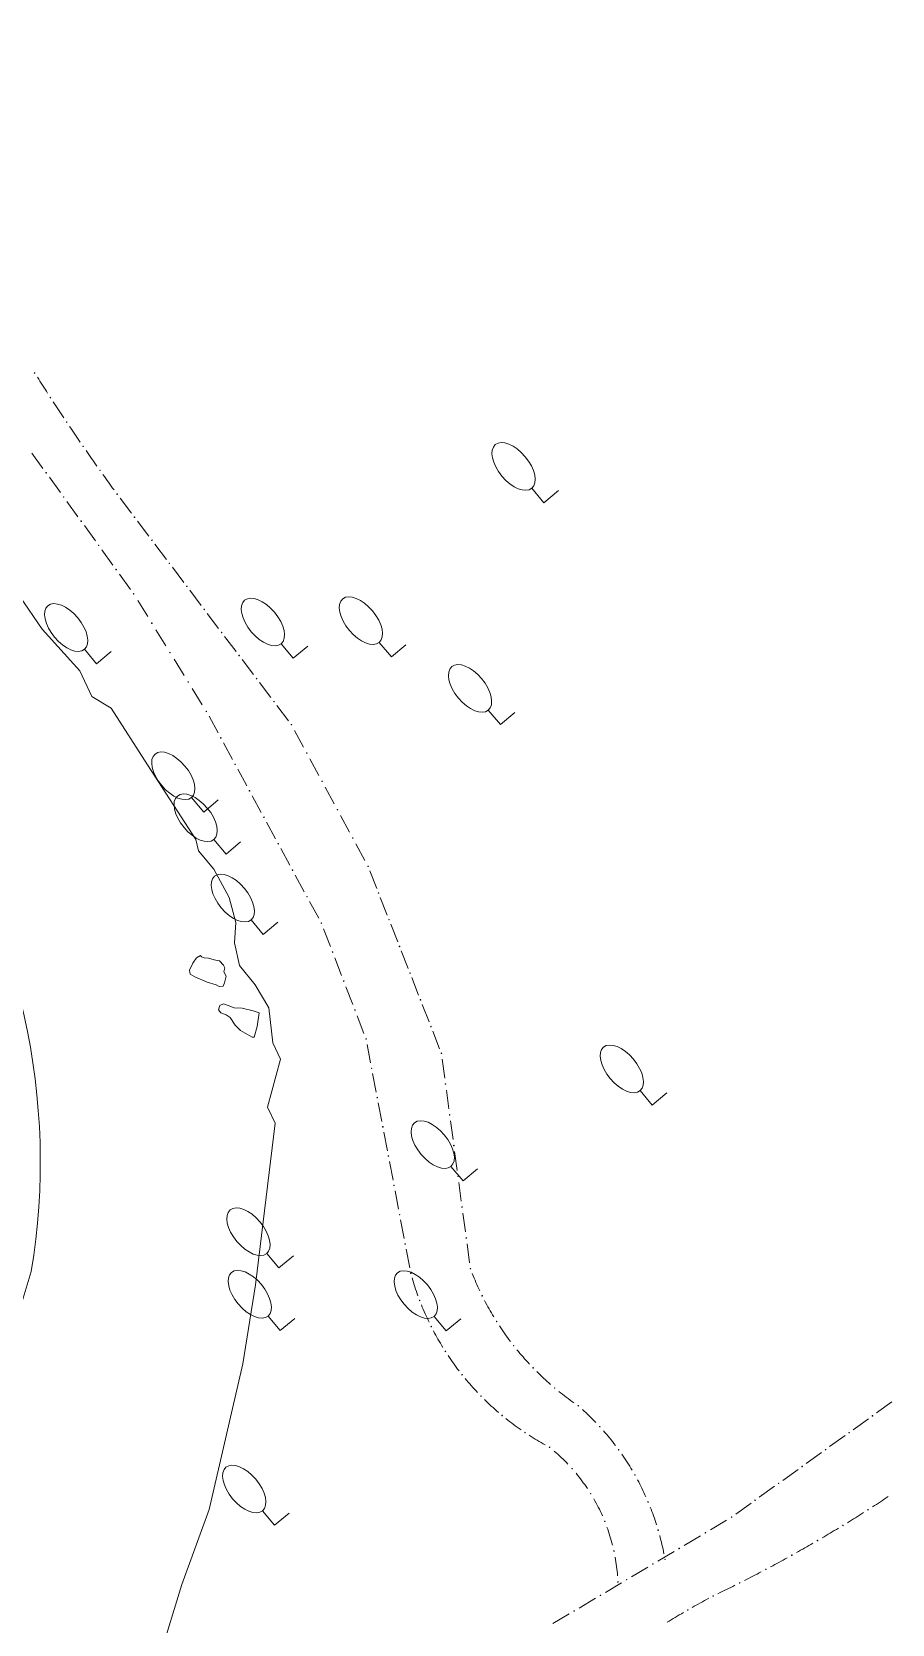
# Model space of a CAD drawing. Header units: metres. Extents: x -10443 to -4073, y -33280 to -26846.
# Drawn here: x -7914.32 to -7891.59, y -29569.02 to -29526.97 of the extents above; entities that cross this region are included whole.
import ezdxf

# ---------------------------------------------------------------- set-up
doc = ezdxf.new("R2010")
doc.units = ezdxf.units.M
doc.header["$MEASUREMENT"] = 0
doc.linetypes.add('CONTINUOUS_1', pattern=[0])
doc.linetypes.add('CONTINUOUS_2', pattern=[0])
for name, color, linetype, lineweight in [('園路', 241, 'CONTINUOUS_2', 18), ('木', 254, 'CONTINUOUS_2', 18), ('石', 241, 'CONTINUOUS_2', 18), ('護岸', 241, 'CONTINUOUS_2', 18)]:
    doc.layers.add(name, color=color, linetype=linetype, lineweight=lineweight)

msp = doc.modelspace()

# ---------------------------------------------------------------- hatches: boundary and pattern name
at = {"layer": '園路', "linetype": 'CONTINUOUS_1', "lineweight": 18}
for points in [[(-7914.235, -29535.973, 1), (-7914.25, -29535.973, 1)], [(-7913.816, -29536.624, 1), (-7913.831, -29536.624, 1)], [(-7913.389, -29537.271, 1), (-7913.404, -29537.271, 1)], [(-7912.953, -29537.911, 1), (-7912.968, -29537.911, 1)], [(-7913.93, -29538.611, 1), (-7913.945, -29538.611, 1)], [(-7912.509, -29538.546, 1), (-7912.524, -29538.546, 1)], [(-7913.468, -29539.25, 1), (-7913.483, -29539.25, 1)], [(-7912.056, -29539.175, 1), (-7912.071, -29539.175, 1)], [(-7911.596, -29539.784, 1), (-7911.611, -29539.784, 1)], [(-7913.005, -29539.889, 1), (-7913.02, -29539.889, 1)], [(-7912.543, -29540.528, 1), (-7912.558, -29540.528, 1)], [(-7911.136, -29540.393, 1), (-7911.151, -29540.393, 1)], [(-7910.675, -29541.002, 1), (-7910.69, -29541.002, 1)], [(-7912.081, -29541.168, 1), (-7912.096, -29541.168, 1)], [(-7911.618, -29541.807, 1), (-7911.633, -29541.807, 1)], [(-7910.215, -29541.61, 1), (-7910.23, -29541.61, 1)], [(-7909.754, -29542.219, 1), (-7909.769, -29542.219, 1)], [(-7911.138, -29542.583, 1), (-7911.153, -29542.583, 1)], [(-7909.294, -29542.828, 1), (-7909.309, -29542.828, 1)], [(-7910.658, -29543.359, 1), (-7910.673, -29543.359, 1)], [(-7908.833, -29543.437, 1), (-7908.848, -29543.437, 1)], [(-7910.178, -29544.136, 1), (-7910.193, -29544.136, 1)], [(-7908.373, -29544.045, 1), (-7908.388, -29544.045, 1)], [(-7907.912, -29544.654, 1), (-7907.927, -29544.654, 1)], [(-7909.697, -29544.912, 1), (-7909.712, -29544.912, 1)], [(-7907.452, -29545.263, 1), (-7907.467, -29545.263, 1)], [(-7909.318, -29545.611, 1), (-7909.333, -29545.611, 1)], [(-7907.047, -29546.011, 1), (-7907.062, -29546.011, 1)], [(-7908.938, -29546.31, 1), (-7908.953, -29546.31, 1)], [(-7906.642, -29546.759, 1), (-7906.657, -29546.759, 1)], [(-7908.558, -29547.009, 1), (-7908.573, -29547.009, 1)], [(-7908.179, -29547.708, 1), (-7908.194, -29547.708, 1)], [(-7906.236, -29547.507, 1), (-7906.251, -29547.507, 1)], [(-7907.799, -29548.407, 1), (-7907.814, -29548.407, 1)], [(-7905.831, -29548.255, 1), (-7905.846, -29548.255, 1)], [(-7905.426, -29549.003, 1), (-7905.441, -29549.003, 1)], [(-7907.419, -29549.106, 1), (-7907.434, -29549.106, 1)], [(-7907.04, -29549.805, 1), (-7907.055, -29549.805, 1)], [(-7905.15, -29549.708, 1), (-7905.165, -29549.708, 1)], [(-7906.66, -29550.504, 1), (-7906.675, -29550.504, 1)], [(-7904.873, -29550.413, 1), (-7904.888, -29550.413, 1)], [(-7904.596, -29551.119, 1), (-7904.611, -29551.119, 1)], [(-7906.365, -29551.269, 1), (-7906.38, -29551.269, 1)], [(-7904.32, -29551.824, 1), (-7904.335, -29551.824, 1)], [(-7906.07, -29552.034, 1), (-7906.085, -29552.034, 1)], [(-7905.775, -29552.8, 1), (-7905.79, -29552.8, 1)], [(-7904.043, -29552.529, 1), (-7904.058, -29552.529, 1)], [(-7903.766, -29553.235, 1), (-7903.781, -29553.235, 1)], [(-7905.48, -29553.565, 1), (-7905.495, -29553.565, 1)], [(-7903.49, -29553.94, 1), (-7903.505, -29553.94, 1)], [(-7905.332, -29554.338, 1), (-7905.347, -29554.338, 1)], [(-7903.38, -29554.753, 1), (-7903.395, -29554.753, 1)], [(-7905.184, -29555.111, 1), (-7905.199, -29555.111, 1)], [(-7903.271, -29555.566, 1), (-7903.286, -29555.566, 1)], [(-7905.036, -29555.884, 1), (-7905.051, -29555.884, 1)], [(-7903.161, -29556.378, 1), (-7903.176, -29556.378, 1)], [(-7904.889, -29556.657, 1), (-7904.904, -29556.657, 1)], [(-7904.741, -29557.43, 1), (-7904.756, -29557.43, 1)], [(-7903.051, -29557.191, 1), (-7903.066, -29557.191, 1)], [(-7904.593, -29558.203, 1), (-7904.608, -29558.203, 1)], [(-7902.942, -29558.004, 1), (-7902.957, -29558.004, 1)], [(-7904.445, -29558.977, 1), (-7904.46, -29558.977, 1)], [(-7902.832, -29558.817, 1), (-7902.847, -29558.817, 1)], [(-7904.297, -29559.75, 1), (-7904.312, -29559.75, 1)], [(-7902.722, -29559.63, 1), (-7902.737, -29559.63, 1)], [(-7902.412, -29560.345, 1), (-7902.427, -29560.345, 1)], [(-7904.064, -29560.468, 1), (-7904.079, -29560.468, 1)], [(-7903.759, -29561.159, 1), (-7903.774, -29561.159, 1)], [(-7902.03, -29561.025, 1), (-7902.045, -29561.025, 1)], [(-7901.58, -29561.662, 1), (-7901.595, -29561.662, 1)], [(-7903.384, -29561.815, 1), (-7903.399, -29561.815, 1)], [(-7902.943, -29562.43, 1), (-7902.958, -29562.43, 1)], [(-7901.067, -29562.249, 1), (-7901.082, -29562.249, 1)], [(-7900.497, -29562.78, 1), (-7900.512, -29562.78, 1)], [(-7902.443, -29562.995, 1), (-7902.458, -29562.995, 1)], [(-7899.874, -29563.25, 1), (-7899.889, -29563.25, 1)], [(-7901.886, -29563.507, 1), (-7901.901, -29563.507, 1)], [(-7892.101, -29563.515, 1), (-7892.116, -29563.515, 1)], [(-7901.28, -29563.958, 1), (-7901.295, -29563.958, 1)], [(-7899.307, -29563.802, 1), (-7899.322, -29563.802, 1)], [(-7892.721, -29563.961, 1), (-7892.736, -29563.961, 1)], [(-7900.631, -29564.345, 1), (-7900.646, -29564.345, 1)], [(-7898.806, -29564.414, 1), (-7898.821, -29564.414, 1)], [(-7893.341, -29564.407, 1), (-7893.356, -29564.407, 1)], [(-7900.037, -29564.912, 1), (-7900.052, -29564.912, 1)], [(-7893.961, -29564.853, 1), (-7893.976, -29564.853, 1)], [(-7898.378, -29565.079, 1), (-7898.393, -29565.079, 1)], [(-7894.581, -29565.299, 1), (-7894.596, -29565.299, 1)], [(-7899.547, -29565.571, 1), (-7899.562, -29565.571, 1)], [(-7898.029, -29565.789, 1), (-7898.044, -29565.789, 1)], [(-7895.201, -29565.745, 1), (-7895.216, -29565.745, 1)], [(-7895.821, -29566.191, 1), (-7895.836, -29566.191, 1)], [(-7892.222, -29565.997, 1), (-7892.237, -29565.997, 1)], [(-7899.175, -29566.303, 1), (-7899.19, -29566.303, 1)], [(-7897.763, -29566.534, 1), (-7897.778, -29566.534, 1)], [(-7896.515, -29566.604, 1), (-7896.53, -29566.604, 1)], [(-7892.884, -29566.41, 1), (-7892.899, -29566.41, 1)], [(-7898.932, -29567.088, 1), (-7898.947, -29567.088, 1)], [(-7897.208, -29567.017, 1), (-7897.223, -29567.017, 1)], [(-7893.554, -29566.81, 1), (-7893.569, -29566.81, 1)], [(-7897.902, -29567.43, 1), (-7897.917, -29567.43, 1)], [(-7897.583, -29567.305, 1), (-7897.598, -29567.305, 1)], [(-7894.232, -29567.197, 1), (-7894.247, -29567.197, 1)], [(-7898.826, -29567.902, 1), (-7898.841, -29567.902, 1)], [(-7898.595, -29567.843, 1), (-7898.61, -29567.843, 1)], [(-7895.61, -29567.928, 1), (-7895.625, -29567.928, 1)], [(-7894.917, -29567.569, 1), (-7894.932, -29567.569, 1)], [(-7899.289, -29568.256, 1), (-7899.304, -29568.256, 1)], [(-7896.31, -29568.273, 1), (-7896.325, -29568.273, 1)], [(-7899.982, -29568.669, 1), (-7899.997, -29568.669, 1)], [(-7896.981, -29568.644, 1), (-7896.996, -29568.644, 1)]]:
    msp.add_hatch(color=241, dxfattribs=at).paths.add_polyline_path(points, flags=0)

# ---------------------------------------------------------------- linework, layer by layer
at = {"layer": '園路', "color": 1, "linetype": 'CONTINUOUS_1', "lineweight": 18}
for p, q in [((-7914.022, -29538.494), (-7914.315, -29538.089)), ((-7913.56, -29539.133), (-7913.853, -29538.728)), ((-7913.097, -29539.772), (-7913.391, -29539.367)), ((-7911.683, -29539.679), (-7911.985, -29539.28)), ((-7912.635, -29540.411), (-7912.928, -29540.006)), ((-7911.222, -29540.288), (-7911.524, -29539.889)), ((-7910.762, -29540.897), (-7911.064, -29540.498)), ((-7912.173, -29541.051), (-7912.466, -29540.645)), ((-7911.71, -29541.69), (-7912.004, -29541.285)), ((-7910.302, -29541.505), (-7910.603, -29541.107)), ((-7909.841, -29542.114), (-7910.143, -29541.715)), ((-7911.254, -29542.407), (-7911.517, -29541.982)), ((-7909.381, -29542.723), (-7909.682, -29542.324)), ((-7910.774, -29543.184), (-7911.037, -29542.759)), ((-7908.92, -29543.332), (-7909.222, -29542.933)), ((-7910.294, -29543.96), (-7910.557, -29543.535)), ((-7908.46, -29543.94), (-7908.761, -29543.541)), ((-7909.814, -29544.736), (-7910.077, -29544.311)), ((-7907.999, -29544.549), (-7908.301, -29544.15)), ((-7907.539, -29545.158), (-7907.84, -29544.759)), ((-7909.396, -29545.481), (-7909.634, -29545.042)), ((-7907.138, -29545.856), (-7907.376, -29545.417)), ((-7909.016, -29546.18), (-7909.255, -29545.741)), ((-7908.636, -29546.879), (-7908.875, -29546.44)), ((-7906.733, -29546.605), (-7906.971, -29546.165)), ((-7906.327, -29547.353), (-7906.566, -29546.913)), ((-7908.257, -29547.578), (-7908.495, -29547.139)), ((-7905.922, -29548.101), (-7906.16, -29547.661)), ((-7907.877, -29548.277), (-7908.116, -29547.838)), ((-7907.497, -29548.976), (-7907.736, -29548.537)), ((-7905.517, -29548.849), (-7905.755, -29548.409)), ((-7907.118, -29549.675), (-7907.356, -29549.236)), ((-7905.204, -29549.588), (-7905.387, -29549.123)), ((-7904.927, -29550.293), (-7905.11, -29549.828)), ((-7906.738, -29550.374), (-7906.977, -29549.935)), ((-7906.43, -29551.12), (-7906.61, -29550.653)), ((-7904.651, -29550.999), (-7904.833, -29550.533)), ((-7906.135, -29551.885), (-7906.315, -29551.419)), ((-7904.374, -29551.704), (-7904.557, -29551.239)), ((-7904.098, -29552.409), (-7904.28, -29551.944)), ((-7905.84, -29552.65), (-7906.02, -29552.184)), ((-7903.821, -29553.115), (-7904.004, -29552.649)), ((-7905.545, -29553.416), (-7905.725, -29552.949)), ((-7903.544, -29553.82), (-7903.727, -29553.355)), ((-7905.367, -29554.197), (-7905.46, -29553.706)), ((-7905.219, -29554.97), (-7905.313, -29554.479)), ((-7903.409, -29554.594), (-7903.476, -29554.099)), ((-7903.299, -29555.407), (-7903.366, -29554.911)), ((-7905.071, -29555.743), (-7905.165, -29555.252)), ((-7903.19, -29556.22), (-7903.257, -29555.724)), ((-7904.923, -29556.516), (-7905.017, -29556.025)), ((-7903.08, -29557.033), (-7903.147, -29556.537)), ((-7904.775, -29557.289), (-7904.869, -29556.798)), ((-7902.971, -29557.845), (-7903.037, -29557.35)), ((-7904.627, -29558.062), (-7904.721, -29557.571)), ((-7902.861, -29558.658), (-7902.928, -29558.163)), ((-7904.48, -29558.836), (-7904.574, -29558.344)), ((-7904.332, -29559.609), (-7904.426, -29559.118)), ((-7902.751, -29559.471), (-7902.818, -29558.976)), ((-7892.001, -29563.438), (-7891.595, -29563.146)), ((-7892.621, -29563.884), (-7892.215, -29563.592)), ((-7893.241, -29564.33), (-7892.835, -29564.038)), ((-7893.861, -29564.776), (-7893.455, -29564.484)), ((-7894.481, -29565.222), (-7894.075, -29564.93)), ((-7895.101, -29565.668), (-7894.696, -29565.376)), ((-7895.722, -29566.114), (-7895.316, -29565.822)), ((-7896.39, -29566.525), (-7895.961, -29566.269)), ((-7897.084, -29566.938), (-7896.654, -29566.682)), ((-7897.777, -29567.351), (-7897.348, -29567.095)), ((-7898.471, -29567.764), (-7898.041, -29567.509)), ((-7899.164, -29568.178), (-7898.735, -29567.922)), ((-7899.858, -29568.591), (-7899.428, -29568.335)), ((-7900.551, -29569.004), (-7900.122, -29568.748))]:
    msp.add_line(p, q, dxfattribs=at)
for centre in [(-7914.243, -29535.973), (-7913.824, -29536.624), (-7913.396, -29537.271), (-7912.961, -29537.911), (-7913.938, -29538.611), (-7912.516, -29538.546), (-7913.475, -29539.25), (-7912.064, -29539.175), (-7911.604, -29539.784), (-7913.013, -29539.889), (-7912.551, -29540.528), (-7911.143, -29540.393), (-7910.683, -29541.002), (-7912.088, -29541.168), (-7911.626, -29541.807), (-7910.222, -29541.61), (-7909.762, -29542.219), (-7911.146, -29542.583), (-7909.301, -29542.828), (-7910.665, -29543.359), (-7908.841, -29543.437), (-7910.185, -29544.136), (-7908.38, -29544.045), (-7907.92, -29544.654), (-7909.705, -29544.912), (-7907.459, -29545.263), (-7909.325, -29545.611), (-7907.054, -29546.011), (-7908.946, -29546.31), (-7906.649, -29546.759), (-7908.566, -29547.009), (-7908.186, -29547.708), (-7906.244, -29547.507), (-7907.807, -29548.407), (-7905.839, -29548.255), (-7905.434, -29549.003), (-7907.427, -29549.106), (-7907.047, -29549.805), (-7905.157, -29549.708), (-7906.668, -29550.504), (-7904.88, -29550.413), (-7904.604, -29551.119), (-7906.372, -29551.269), (-7904.327, -29551.824), (-7906.077, -29552.034), (-7905.782, -29552.8), (-7904.051, -29552.529), (-7903.774, -29553.235), (-7905.487, -29553.565), (-7903.497, -29553.94), (-7905.34, -29554.338), (-7903.388, -29554.753), (-7905.192, -29555.111), (-7903.278, -29555.566), (-7905.044, -29555.884), (-7903.168, -29556.378), (-7904.896, -29556.657), (-7904.748, -29557.43), (-7903.059, -29557.191), (-7904.6, -29558.203), (-7902.949, -29558.004), (-7904.453, -29558.977), (-7902.84, -29558.817), (-7904.305, -29559.75), (-7902.73, -29559.63), (-7902.42, -29560.345), (-7904.072, -29560.468), (-7903.766, -29561.159), (-7902.038, -29561.025), (-7901.588, -29561.662), (-7903.391, -29561.815), (-7902.951, -29562.43), (-7901.075, -29562.249), (-7900.504, -29562.78), (-7902.45, -29562.995), (-7899.882, -29563.25), (-7901.894, -29563.507), (-7892.108, -29563.515), (-7901.288, -29563.958), (-7899.314, -29563.802), (-7892.728, -29563.961), (-7900.639, -29564.345), (-7898.813, -29564.414), (-7893.348, -29564.407), (-7900.044, -29564.912), (-7893.968, -29564.853), (-7898.385, -29565.079), (-7894.588, -29565.299), (-7899.554, -29565.571), (-7898.036, -29565.789), (-7895.209, -29565.745), (-7895.829, -29566.191), (-7892.229, -29565.997), (-7899.182, -29566.303), (-7897.77, -29566.534), (-7896.522, -29566.604), (-7892.891, -29566.41), (-7898.94, -29567.088), (-7897.216, -29567.017), (-7893.561, -29566.81), (-7897.909, -29567.43), (-7897.591, -29567.305), (-7894.239, -29567.197), (-7898.833, -29567.902), (-7898.603, -29567.843), (-7895.618, -29567.928), (-7894.925, -29567.569), (-7899.296, -29568.256), (-7896.318, -29568.273), (-7899.99, -29568.669), (-7896.988, -29568.644)]:
    msp.add_circle(centre, 0.0075, dxfattribs=at)
for centre, radius, start, end in [((-7864.097, -29504.203), 59.362, 212.48863, 212.97123), ((-7864.097, -29504.203), 59.362, 213.23656, 213.71915), ((-7864.097, -29504.203), 59.362, 213.98448, 214.46708), ((-7864.097, -29504.203), 59.362, 214.73241, 215.215), ((-7864.097, -29504.203), 59.362, 215.48033, 215.96293), ((-7897.201, -29557.843), 7.355, 196.0229, 199.9177), ((-7895.631, -29556.976), 7.579, 201.5542, 205.3341), ((-7897.201, -29557.843), 7.355, 201.9113, 205.8061), ((-7895.631, -29556.976), 7.579, 207.4515, 211.2314), ((-7895.631, -29556.976), 7.579, 213.3488, 217.1287), ((-7897.201, -29557.843), 7.355, 207.7997, 211.6945), ((-7897.201, -29557.843), 7.355, 213.6881, 217.5829), ((-7895.631, -29556.976), 7.579, 219.2462, 223.026), ((-7895.631, -29556.976), 7.579, 225.1435, 228.9234), ((-7897.201, -29557.843), 7.355, 219.5765, 223.4713), ((-7895.631, -29556.976), 7.579, 231.0408, 234.8207), ((-7897.201, -29557.843), 7.355, 225.4649, 229.3597), ((-7897.201, -29557.843), 7.355, 231.3533, 235.2482), ((-7904.416, -29568.487), 6.927, 43.7712, 47.907), ((-7897.201, -29557.843), 7.355, 237.2417, 241.1366), ((-7904.416, -29568.487), 6.927, 37.2233, 41.3591), ((-7903.669, -29568.12), 4.841, 43.4177, 49.3356), ((-7904.416, -29568.487), 6.927, 30.6754, 34.8112), ((-7903.669, -29568.12), 4.841, 33.685, 39.6029), ((-7904.416, -29568.487), 6.927, 24.1275, 28.2633), ((-7903.669, -29568.12), 4.841, 23.9523, 29.8702), ((-7913.107, -29533.303), 38.792, 302.7692, 303.5077), ((-7904.416, -29568.487), 6.927, 17.5796, 21.7154), ((-7913.107, -29533.303), 38.792, 301.6165, 302.355), ((-7903.669, -29568.12), 4.841, 14.2196, 20.1375), ((-7904.416, -29568.487), 6.927, 11.0317, 15.1675), ((-7913.107, -29533.303), 38.792, 300.4638, 301.2023), ((-7913.107, -29533.303), 38.792, 299.3112, 300.0497), ((-7903.669, -29568.12), 4.841, 4.487, 10.4049), ((-7913.107, -29533.303), 38.792, 298.1585, 298.897), ((-7913.107, -29533.303), 38.792, 297.0058, 297.7443), ((-7886.136, -29587.469), 21.73, 118.2939, 119.6123), ((-7913.107, -29533.303), 38.792, 295.8531, 296.5916), ((-7886.136, -29587.469), 21.73, 120.3147, 121.6331)]:
    msp.add_arc(centre, radius, start, end, dxfattribs=at)
at = {"layer": '木', "color": 1, "linetype": 'CONTINUOUS_1', "lineweight": 18}
for p, q in [((-7900.787, -29539.401), (-7901.108, -29539.018)), ((-7900.404, -29539.079), (-7900.787, -29539.401)), ((-7907.409, -29543.509), (-7907.73, -29543.125)), ((-7904.818, -29543.473), (-7905.139, -29543.09)), ((-7904.435, -29543.151), (-7904.818, -29543.473)), ((-7912.605, -29543.654), (-7912.926, -29543.271)), ((-7912.222, -29543.333), (-7912.605, -29543.654)), ((-7907.026, -29543.187), (-7907.409, -29543.509)), ((-7901.937, -29545.262), (-7902.259, -29544.879)), ((-7901.554, -29544.941), (-7901.937, -29545.262)), ((-7909.776, -29547.57), (-7910.097, -29547.187)), ((-7909.393, -29547.249), (-7909.776, -29547.57)), ((-7909.186, -29548.68), (-7909.507, -29548.297)), ((-7908.803, -29548.358), (-7909.186, -29548.68)), ((-7908.204, -29550.801), (-7908.525, -29550.418)), ((-7907.821, -29550.479), (-7908.204, -29550.801)), ((-7897.927, -29555.31), (-7898.248, -29554.927)), ((-7897.544, -29554.989), (-7897.927, -29555.31)), ((-7902.923, -29557.311), (-7903.244, -29556.928)), ((-7902.54, -29556.989), (-7902.923, -29557.311)), ((-7907.79, -29559.611), (-7908.111, -29559.228)), ((-7907.407, -29559.29), (-7907.79, -29559.611)), ((-7907.755, -29561.263), (-7908.076, -29560.88)), ((-7907.372, -29560.942), (-7907.755, -29561.263)), ((-7903.369, -29561.272), (-7903.69, -29560.889)), ((-7902.986, -29560.95), (-7903.369, -29561.272)), ((-7907.902, -29566.405), (-7908.223, -29566.022)), ((-7907.519, -29566.084), (-7907.902, -29566.405))]:
    msp.add_line(p, q, dxfattribs=at)
for centre in [(-7901.59, -29538.443), (-7908.212, -29542.551), (-7905.622, -29542.515), (-7913.408, -29542.697), (-7902.741, -29544.305), (-7910.579, -29546.613), (-7909.989, -29547.722), (-7909.007, -29549.843), (-7898.73, -29554.353), (-7903.726, -29556.353), (-7908.594, -29558.654), (-7908.558, -29560.305), (-7904.173, -29560.314), (-7908.705, -29565.448)]:
    msp.add_ellipse(centre, major_axis=(-0.482, 0.575), ratio=0.533333, dxfattribs=at)
at = {"layer": '石', "color": 4, "linetype": 'CONTINUOUS_2', "lineweight": 18, "flags": 128}
for points in [[(-7909.862, -29551.359), (-7909.966, -29551.424), (-7910.067, -29551.557), (-7910.149, -29551.743), (-7910.13, -29551.848), (-7910.007, -29551.925), (-7909.685, -29552.063), (-7909.443, -29552.136), (-7909.363, -29552.181), (-7909.264, -29552.166), (-7909.225, -29552.08), (-7909.184, -29551.908), (-7909.242, -29551.788), (-7909.216, -29551.686), (-7909.256, -29551.613), (-7909.356, -29551.501), (-7909.495, -29551.474), (-7909.649, -29551.429), (-7909.764, -29551.419), (-7909.83, -29551.39), (-7909.862, -29551.359)], [(-7909.351, -29552.68), (-7909.384, -29552.798), (-7909.319, -29552.87), (-7909.18, -29552.928), (-7909.079, -29552.998), (-7908.944, -29553.197), (-7908.801, -29553.342), (-7908.499, -29553.513), (-7908.444, -29553.52), (-7908.359, -29553.231), (-7908.307, -29552.869), (-7908.467, -29552.818), (-7908.764, -29552.754), (-7908.968, -29552.745), (-7909.129, -29552.679), (-7909.249, -29552.637), (-7909.351, -29552.68)]]:
    msp.add_lwpolyline(points, dxfattribs=at)
at = {"layer": '護岸', "color": 1, "lineweight": 18, "flags": 128}
msp.add_lwpolyline([(-7912.45, -29581.862), (-7918.543, -29585.261), (-7918.892, -29584.432), (-7919.487, -29584.063), (-7919.631, -29583.657), (-7920.146, -29583.134), (-7920.457, -29582.659), (-7920.509, -29582.23), (-7920.912, -29581.514), (-7921.218, -29580.705), (-7921.428, -29579.702), (-7921.1, -29578.57), (-7921.441, -29577.815), (-7921.62, -29576.685), (-7921.344, -29576.307), (-7921.314, -29576.003), (-7920.979, -29575.547), (-7920.813, -29574.851), (-7920.49, -29574.097), (-7919.859, -29573.095), (-7919.816, -29572.476, -0.288423), (-7918.81, -29571.11), (-7918.581, -29570.411), (-7918.358, -29569.775), (-7917.989, -29568.752), (-7917.639, -29568.504), (-7917.279, -29567.66), (-7917.023, -29567.191), (-7916.753, -29566.501), (-7916.316, -29566.114), (-7915.988, -29565.62), (-7915.84, -29565.122), (-7915.484, -29564.761), (-7915.325, -29563.775), (-7915.273, -29563.314), (-7914.96, -29562.876), (-7915.002, -29562.301), (-7914.707, -29560.939), (-7914.33, -29559.7, 0.194338), (-7917.22, -29546.765, 0.069516), (-7923.025, -29539.812), (-7924.976, -29538.062), (-7925.905, -29536.865), (-7927.1, -29536.237), (-7928.19, -29535.644), (-7928.948, -29534.702), (-7929.929, -29534.723), (-7930.151, -29534.316), (-7930.235, -29533.574), (-7930.46, -29533.411), (-7930.917, -29532.971), (-7931.3, -29532.161), (-7931.314, -29531.643, -0.024416), (-7931.642, -29531.023, -0.125332), (-7932.78, -29529.052), (-7933.201, -29527.981, 0.231484), (-7934.194, -29527.13), (-7934.671, -29526.652), (-7934.879, -29525.484, -0.264542), (-7936.216, -29524.65), (-7936.552, -29524.426), (-7936.657, -29524.056), (-7936.857, -29523.823), (-7937.169, -29524.031), (-7938.551, -29523.928, 0.025048), (-7939.01, -29523.963), (-7939.431, -29524.182), (-7939.618, -29524.088), (-7940.04, -29524.215), (-7940.211, -29524.025), (-7940.101, -29523.77), (-7940.304, -29520.437), (-7939.766, -29520.321), (-7938.368, -29520.417), (-7937.261, -29520.146), (-7936.807, -29519.697), (-7936.373, -29519.63), (-7936.31, -29519.62), (-7934.652, -29518.95), (-7934.636, -29519.014), (-7934.494, -29518.655), (-7933.889, -29518.262), (-7933.356, -29517.94), (-7932.78, -29517.573), (-7932.341, -29517.254, -0.101763), (-7930.792, -29515.702), (-7930.233, -29515.485, -0.124184), (-7928.386, -29513.623), (-7927.286, -29512.617, -0.076263), (-7925.912, -29511.349), (-7925.666, -29511.151), (-7925.093, -29510.775), (-7924.916, -29510.71), (-7924.547, -29510.483), (-7924.427, -29510.037, 0.12791), (-7923.562, -29509.261, -0.12455), (-7922.705, -29508.017, 0.042697), (-7921.253, -29506.928, -0.143457), (-7920.251, -29505.61, -0.24416), (-7916.01, -29502.496), (-7914.313, -29501.685), (-7914.019, -29501.214), (-7912.337, -29499.863), (-7910.137, -29498.324), (-7908.073, -29497.231), (-7906.706, -29496.348), (-7905.48, -29495.237, -0.056829), (-7902.436, -29492.995, -0.036659), (-7897.846, -29491.108), (-7897.015, -29490.91), (-7896.202, -29490.283), (-7895.07, -29489.579), (-7894.411, -29489.146), (-7893.7, -29488.484), (-7893.216, -29488.145, -0.222982), (-7891.693, -29486.57), (-7891.316, -29486.502), (-7891.082, -29486.074), (-7888.441, -29483.145), (-7888.37, -29482.739), (-7887.804, -29482.412), (-7887.196, -29481.704), (-7886.723, -29480.913), (-7886.337, -29480.588, -0.123015), (-7883.749, -29477.429), (-7882.062, -29476.161, -0.129953), (-7879.918, -29474.593), (-7876.575, -29472.216), (-7872.917, -29471.105), (-7872.318, -29470.588), (-7871.084, -29470.388), (-7869.982, -29469.676), (-7868.422, -29468.997), (-7867.466, -29468.793), (-7864.066, -29467.339), (-7862.978, -29467.032), (-7862.623, -29466.86), (-7862.018, -29465.781), (-7861.321, -29465.767), (-7860.755, -29465.578), (-7859.888, -29464.858), (-7859.698, -29464.054), (-7860.132, -29463.405), (-7859.18, -29461.795), (-7858.439, -29460.672, -0.222516), (-7856.241, -29455.341), (-7855.569, -29454.811), (-7854.332, -29454.105), (-7852.287, -29453.774, -0.125683), (-7846.07, -29453.631), (-7839.624, -29455.718), (-7836.702, -29456.426), (-7836.082, -29456.91), (-7833.788, -29458.073), (-7832.161, -29459.106), (-7830.976, -29460.124), (-7830.114, -29460.486), (-7829.127, -29461.689), (-7827.574, -29463.12), (-7824.963, -29465.154), (-7823.152, -29466.944), (-7821.527, -29468.842), (-7819.952, -29469.481), (-7819.547, -29469.965), (-7817.905, -29470.861), (-7817.095, -29471.218), (-7815.793, -29471.773), (-7815.06, -29472.084), (-7813.805, -29472.113), (-7812.721, -29471.873), (-7811.412, -29472.329), (-7809.619, -29473.554, -0.376867), (-7808.603, -29477.905), (-7810.031, -29478.461), (-7811.372, -29479.585), (-7814.83, -29479.869), (-7819.656, -29478.088), (-7820.364, -29478.162), (-7821.829, -29479.024), (-7824.693, -29482.344), (-7826.484, -29485.472), (-7827.36, -29486.756), (-7827.419, -29487.223), (-7828.163, -29488.869), (-7828.778, -29489.236), (-7828.866, -29489.837), (-7829.65, -29490.297), (-7830.175, -29491.183), (-7830.503, -29492.578), (-7831.483, -29495.278, 0.089045), (-7831.874, -29505.042, 0.164021), (-7829.786, -29511.434), (-7829.314, -29512.444), (-7828.82, -29512.823), (-7827.479, -29514.775), (-7825.884, -29516.793, 0.188853), (-7822.833, -29518.768, -0.31035), (-7818.103, -29523.784), (-7818.006, -29524.748), (-7817.922, -29525.742, -0.135695), (-7820.185, -29531.02, 0.046883), (-7821.873, -29533.913), (-7822.154, -29534.795), (-7822.208, -29535.199), (-7822.513, -29535.744), (-7822.746, -29536.222), (-7822.969, -29536.562), (-7826.09, -29535.446), (-7825.627, -29534.418), (-7826.501, -29533.347), (-7828.047, -29533.36), (-7830.703, -29532.479), (-7830.495, -29531.323), (-7830.325, -29529.811), (-7829.931, -29528.324), (-7829.918, -29528.191), (-7829.628, -29526.754), (-7829.68, -29525.611), (-7829.867, -29524.794, 0.110139), (-7830.54, -29522.264), (-7831.542, -29522.374), (-7834.724, -29517.698), (-7835.571, -29516.728), (-7837.263, -29514.672), (-7837.59, -29513.183), (-7838.299, -29511.362, -0.14227), (-7838.219, -29502.627), (-7837.117, -29496.853), (-7836.34, -29493.44), (-7835.487, -29489.215), (-7834.517, -29486.163), (-7833.215, -29483.706), (-7832.823, -29481.895), (-7832.747, -29478.825), (-7832.667, -29477.569), (-7833.058, -29475.821), (-7834.441, -29474.774), (-7834.275, -29474.108), (-7834.733, -29473.602), (-7836.657, -29472.664), (-7838.187, -29472.333), (-7840.085, -29471.916), (-7845.18, -29471.158), (-7847.378, -29471.561), (-7848.847, -29471.361), (-7850.121, -29471.294), (-7851.466, -29471.968), (-7852.084, -29472.353), (-7853.124, -29472.665), (-7854.294, -29473.449), (-7855.965, -29474.53), (-7858.437, -29476.374), (-7860.704, -29478.326), (-7861.925, -29479.58), (-7863.398, -29481.162), (-7866.587, -29482.702), (-7868.181, -29483.216), (-7870.553, -29484.218), (-7871.139, -29484.561), (-7872.425, -29484.833), (-7872.857, -29485.163), (-7873.666, -29485.391), (-7874.218, -29485.832), (-7874.735, -29486.145), (-7874.89, -29486.418), (-7875.577, -29486.83), (-7875.965, -29486.826), (-7877.2, -29487.357), (-7877.9, -29487.857), (-7878.785, -29488.281), (-7879.386, -29488.873), (-7881.048, -29490.466), (-7881.916, -29491.709), (-7882.919, -29493.013), (-7883.469, -29493.532), (-7883.965, -29493.56), (-7884.742, -29494.344), (-7885.799, -29495.004), (-7887.432, -29495.698), (-7888.184, -29495.835), (-7889.394, -29496.278), (-7890.397, -29496.824), (-7891.153, -29496.865), (-7892.08, -29497.082), (-7892.903, -29497.279), (-7893.828, -29497.407), (-7894.289, -29497.564), (-7895.002, -29498.206), (-7895.718, -29497.994), (-7896.456, -29497.822), (-7897.487, -29497.601), (-7897.914, -29497.792), (-7898.217, -29498.026), (-7898.909, -29498.563), (-7899.866, -29499.333), (-7900.181, -29499.96), (-7900.698, -29500.443), (-7901.439, -29500.914), (-7902.125, -29501.283), (-7903.527, -29501.732), (-7905.304, -29502.413), (-7907.873, -29503.514), (-7909.358, -29505.039), (-7910.674, -29507.125), (-7911.816, -29508.892), (-7912.156, -29509.486), (-7912.633, -29509.952), (-7913.205, -29510.267), (-7914.008, -29510.996), (-7914.78, -29511.973), (-7915.155, -29512.608), (-7915.562, -29512.998), (-7916.064, -29513.162), (-7917.263, -29513.936), (-7918.367, -29515.093), (-7918.46, -29515.65), (-7919.938, -29517.471), (-7920.365, -29517.914), (-7920.636, -29518.332), (-7921.465, -29519.335), (-7921.737, -29519.663), (-7922.01, -29520.086), (-7922.466, -29520.703), (-7923.144, -29520.996), (-7923.762, -29521.733), (-7923.902, -29523.286), (-7923.954, -29524.137), (-7923.329, -29526.256), (-7922.953, -29527.28), (-7922.205, -29528.349), (-7921.568, -29529.482), (-7920.874, -29531.104), (-7920.767, -29531.935), (-7920.519, -29533.122), (-7919.804, -29534.367), (-7919.125, -29535.477), (-7918.83, -29535.801), (-7918.522, -29535.872), (-7917.197, -29537.791), (-7916.6, -29539.014), (-7916.566, -29539.316), (-7916.089, -29540.002), (-7915.821, -29540.151), (-7914.042, -29542.743), (-7913.045, -29543.84), (-7912.728, -29544.518), (-7912.224, -29544.831), (-7911.256, -29546.325), (-7909.986, -29548.299), (-7909.916, -29548.592), (-7909.511, -29549.075), (-7909.099, -29549.828), (-7908.93, -29550.488), (-7908.964, -29551.022), (-7908.826, -29551.619), (-7908.417, -29552.133), (-7908.058, -29552.744), (-7907.947, -29553.661), (-7907.747, -29554.097), (-7908.09, -29555.362), (-7907.885, -29555.783), (-7908.408, -29560.055), (-7908.746, -29562.139), (-7909.632, -29565.991), (-7910.355, -29567.97), (-7910.93, -29569.837), (-7910.622, -29570.204), (-7911.439, -29573.333), (-7911.654, -29573.928), (-7911.64, -29574.311), (-7911.768, -29575.275), (-7912.096, -29576.106), (-7912.245, -29576.862), (-7912.461, -29578.375), (-7912.422, -29579.382), (-7912.45, -29581.862)], format="xyb", dxfattribs=at)

doc.saveas('drawing.dxf')
